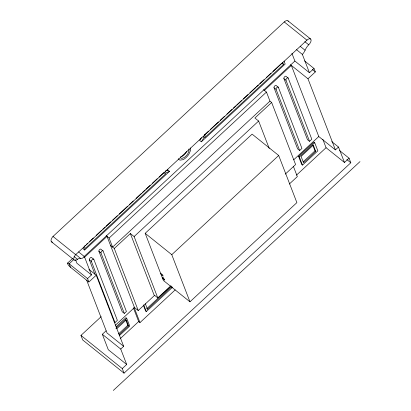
<?xml version="1.0" encoding="UTF-8"?>
<svg xmlns="http://www.w3.org/2000/svg" width="411" height="411" viewBox="0 0 411 411"><rect width="100%" height="100%" fill="white"/><g stroke="black" fill="none" stroke-linecap="round" stroke-linejoin="round"><path stroke-width="0.62" d="M186.558 151.52L186.039 152.507A6.155 3.103 -51.2 0 1 181.662 156.57L180.557 156.899M201.426 137.644L199.664 140.454L201.349 141.81L285.172 64.049L284.027 61.08M201.349 141.81L203.111 138.995A6.36 3.206 -51.2 0 0 203.707 136.421M52.526 242.13A4.48 2.255 -51.2 0 1 51.036 240.317A4.48 2.255 -51.2 0 1 53.009 236.453L284.242 21.942A4.439 2.235 -51.2 0 1 288.291 21.331M84.461 246.235L85.401 245.362M86.341 244.494L87.749 243.189M89.624 241.447L93.374 237.964M96.189 235.354L101.347 230.566M102.755 229.261L105.103 227.088M106.038 226.214L110.729 221.868M112.604 220.126L117.299 215.775M119.175 214.033L127.616 206.199M129.491 204.462L133.246 200.979M136.062 198.369L141.22 193.581M142.627 192.276L144.97 190.103M145.91 189.23L150.133 185.315M152.476 183.136L157.166 178.785M159.042 177.049L163.732 172.697M204.324 135.044L208.547 131.119M210.427 129.378L218.411 121.969M220.291 120.228L224.519 116.308M226.867 114.13L232.035 109.336M233.443 108.026L235.791 105.848M236.731 104.975L241.427 100.618M243.307 98.876L248.003 94.52M249.883 92.778L255.519 87.548M256.459 86.675L258.339 84.933M259.747 83.628L263.975 79.703M266.323 77.525L271.019 73.168M272.899 71.427L281.355 63.582M88.884 269.313L96.22 275.206L88.879 282.018L87.548 278.576L91.478 274.933L84.399 256.587A4.218 2.127 -51.2 0 1 80.602 258.427A5.091 2.564 -51.2 0 0 77.597 259.218L77.484 259.305A4.48 2.255 -51.2 0 1 73.836 259.541A4.48 2.255 -51.2 0 1 75.696 254.671L306.93 40.16A4.439 2.235 -51.2 0 1 310.978 39.548A4.439 2.235 -51.2 0 1 308.718 44.794A9.237 4.655 -51.2 0 0 305.085 50.255A7.11 3.586 -51.2 0 1 302.362 54.386L309.442 72.732L314.014 68.488L304.572 60.9M166.912 170.837L167.852 169.964L169.538 171.32L84.687 250.032L83.001 248.681M67.563 263.117L72.732 258.324M282.686 62.364L283.508 64.501L204.601 137.706L204.796 137.11A8.081 4.069 -51.2 0 0 204.873 134.674M73.857 259.444L69.156 263.8A3.298 0.801 47.1 0 0 67.599 263.739A3.298 0.801 47.1 0 0 70.487 267.248L88.879 282.018M83.972 256.69L294.882 61.034L291.913 53.343M84.24 257.533L107.035 236.392L134.479 307.515L115.409 325.209M264.396 90.41L291.337 65.416L318.782 136.539L335.412 149.897L338.5 147.03L331.769 141.625M266.467 92.069L269.96 101.127L112.593 247.109L109.1 238.056L266.467 92.069L263.513 89.701M154.675 295.278L138.235 310.531L114.284 248.465L130.364 233.546L134.12 236.561L157.788 297.908L170.945 285.702M269.96 101.127L271.645 102.478L254.887 118.024L258.642 121.04L269.215 148.438M134.12 236.561L258.642 121.04M335.412 149.897L307.967 78.773L315.345 71.93L314.014 68.488M145.181 233.32L252.097 134.13L278.694 155.486L296.886 202.628L189.964 301.813L163.367 280.456L145.181 233.32L171.772 254.676L189.964 301.813M339.604 150.601L349.062 158.194L350.824 162.766L124.035 373.157L82.724 339.984L80.962 335.412L101.193 316.64M171.772 254.676L278.694 155.486M299.67 150.508L301.936 148.407L278.355 87.291L276.284 85.627A1.593 0.801 -51.2 0 0 274.831 85.848A1.593 0.801 -51.2 0 0 274.019 87.733L297.6 148.849L299.67 150.508L276.089 89.393L274.019 87.733M309.545 141.348L311.805 139.252L288.214 78.1L286.143 76.436A1.593 0.801 -51.2 0 0 284.659 76.734A1.593 0.801 -51.2 0 0 283.903 78.609L307.474 139.689L309.545 141.348L285.974 80.268L283.903 78.609M124.317 313.439L126.424 311.487L103.079 250.987L101.008 249.328A1.48 0.745 -51.2 0 0 99.662 249.534A1.48 0.745 -51.2 0 0 98.907 251.28L122.252 311.779L124.317 313.439L100.972 252.94L98.907 251.28M124.035 373.157L122.273 368.585L126.686 364.49L108.293 349.72L102.334 334.282L106.074 330.814M114.155 321.885L114.982 322.553L117.366 320.344L93.836 259.372L91.766 257.712A1.675 0.843 -51.2 0 0 90.281 257.846A1.675 0.843 -51.2 0 0 89.357 259.834L94.9 274.199M163.521 277.548L162.581 278.417L164.683 280.107L164.277 279.048L162.17 277.358M293.701 159.807L318.782 136.539M298.566 156.355L313.947 142.088L314.713 142.704L317.852 150.837L302.475 165.104L301.705 164.487L298.566 156.355L299.336 156.971L302.475 165.104M116.066 326.822L125.946 317.657L126.711 318.273L129.712 326.051L119.36 335.648M299.336 156.971L314.713 142.704M115.892 328.312L126.711 318.273M116.688 328.8L126.264 319.912L128.581 325.908L119 334.795M285.26 174.136L295.596 164.549L271.645 102.478M303.241 161.744L314.99 150.842L312.761 145.068M118.692 333.758L127.811 325.296L125.709 319.84M315.756 151.459L303.539 162.797L301.083 156.442L313.305 145.104L315.756 151.459L314.99 150.842M170.75 286.421L146.763 308.671L147.457 309.226L171.911 286.539M143.449 305.414L145.607 311.014L146.295 311.569L172.605 287.161M120.444 338.443L138.671 321.536L133.4 307.88M296.506 175.117L326.062 147.698L322.856 139.386M138.671 321.536L139.971 322.584L175.204 289.899M289.349 184.01L297.338 176.602L293.444 166.506M126.686 364.49L120.731 349.052L123.665 346.329L96.22 275.206M326.062 147.698L344.459 162.468L349.062 158.194M113.313 390.45L359.974 161.631M167.852 169.964L165.417 171.048M169.538 171.32L167.107 172.399A6.36 3.206 -51.2 0 1 165.361 171.998M287.952 20.833L310.644 39.05M284.242 21.942L306.93 40.16M304.803 41.65L308.718 44.794M300.194 46.33L305.085 50.255M296.537 49.705L302.362 54.386M312.36 69.536L315.345 71.93M294.882 61.034L309.442 72.732M290.454 64.707L307.967 78.773M281.823 63.145L283.508 64.501M346.843 159.571L350.824 162.766M160.573 273.212L162.679 274.902L163.136 276.1L161.035 274.409M106.151 235.683L109.1 238.056M110.528 245.449L114.284 248.465M157.788 297.908L154.033 294.893L130.364 233.546M89.357 259.834L91.422 261.494L114.982 322.553M78.573 251.912L84.399 256.587M75.218 254.106L80.602 258.427M53.009 236.453L75.696 254.671M74.057 256.551L77.484 259.305M134.017 307.145L138.235 310.531M51.457 241.791L74.139 260.009M91.478 274.933L76.914 263.24L75.542 259.69M87.548 278.576L69.156 263.8L70.487 267.248M127.811 325.296L128.581 325.908M123.665 346.329L107.035 332.972L86.742 280.379M102.334 334.282L120.731 349.052M80.962 335.412L122.273 368.585M338.5 147.03L344.459 162.468M145.35 303.775L147.457 309.226M143.706 304.849L146.295 311.569M134.248 307.741L139.971 322.584M84.389 246.323L85.211 248.46L165.89 173.612L164.878 173.375A7.778 3.92 -51.2 0 1 164.112 172.692M83.541 247.068L84.687 250.032M100.972 252.94A1.48 0.745 -51.2 0 1 101.728 251.193A1.48 0.745 -51.2 0 1 103.079 250.987M91.422 261.494A1.675 0.843 -51.2 0 1 92.352 259.505A1.675 0.843 -51.2 0 1 93.836 259.372M276.089 89.393A1.593 0.801 -51.2 0 1 276.901 87.512A1.593 0.801 -51.2 0 1 278.355 87.291M285.974 80.268A1.593 0.801 -51.2 0 1 286.724 78.398A1.593 0.801 -51.2 0 1 288.214 78.1M190.581 147.965A8.42 4.244 -51.2 0 1 190.493 150.508L188.916 154.151A8.42 4.244 -51.2 0 1 182.926 159.699L180.116 160.115A8.42 4.244 -51.2 0 1 178.472 158.656M188.844 149.049A6.155 3.103 -51.2 0 1 188.438 152.512L187.729 153.863A6.155 3.103 -51.2 0 1 183.347 157.922L182.243 158.256A6.155 3.103 -51.2 0 1 180.557 157.865"/></g></svg>
